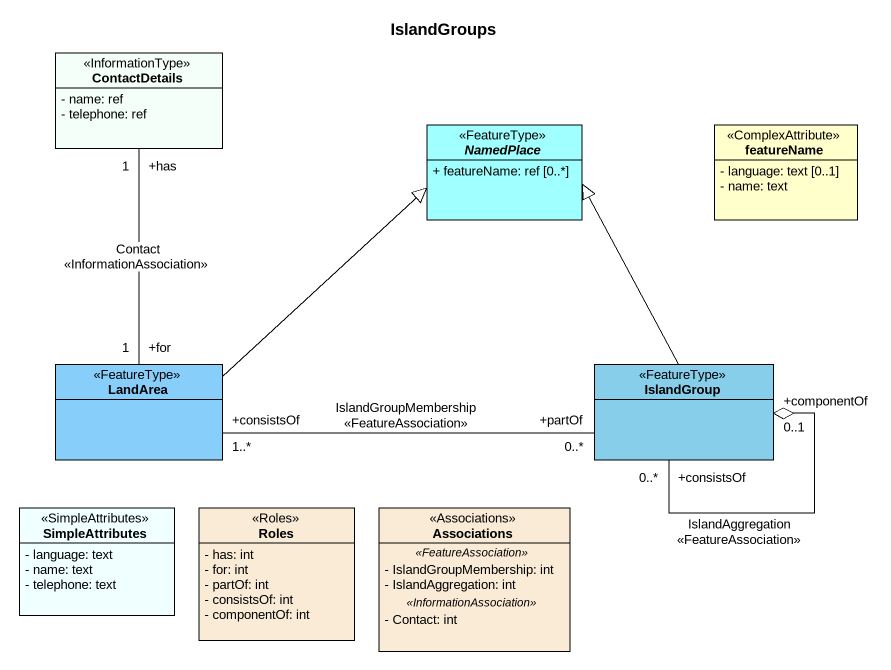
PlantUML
@startuml
title IslandGroups
hide circle
hide empty members
skinparam classAttributeIconSize 0
class ContactDetails <<InformationType>> #F5FFFA {
  - name: ref
  - telephone: ref
}
abstract class NamedPlace <<FeatureType>> #A0FFFF {
  + featureName: ref [0..*]
}
class featureName <<ComplexAttribute>> {
  - language: text [0..1]
  - name: text
}
class LandArea <<FeatureType>> #87CEFA
class IslandGroup <<FeatureType>> #87CEEB
class SimpleAttributes <<SimpleAttributes>> #F0FFFF {
  - language: text
  - name: text
  - telephone: text
}
class Roles <<Roles>> #FAEBD7 {
  - has: int
  - for: int
  - partOf: int
  - consistsOf: int
  - componentOf: int
}
class Associations <<Associations>> #FAEBD7 {
  .. <<FeatureAssociation>> ..
  - IslandGroupMembership: int
  - IslandAggregation: int
  .. <<InformationAssociation>> ..
  - Contact: int
}
ContactDetails "+has\n1" -- "+for\n1" LandArea : Contact\n<<InformationAssociation>>
LandArea -up-|> NamedPlace
LandArea "+consistsOf\n1..*" -right- "+partOf\n0..*" IslandGroup : IslandGroupMembership\n<<FeatureAssociation>>
IslandGroup -up-|> NamedPlace
IslandGroup "+consistsOf\n0..*" --o "+componentOf\n0..1" IslandGroup : IslandAggregation\n<<FeatureAssociation>>
@enduml
